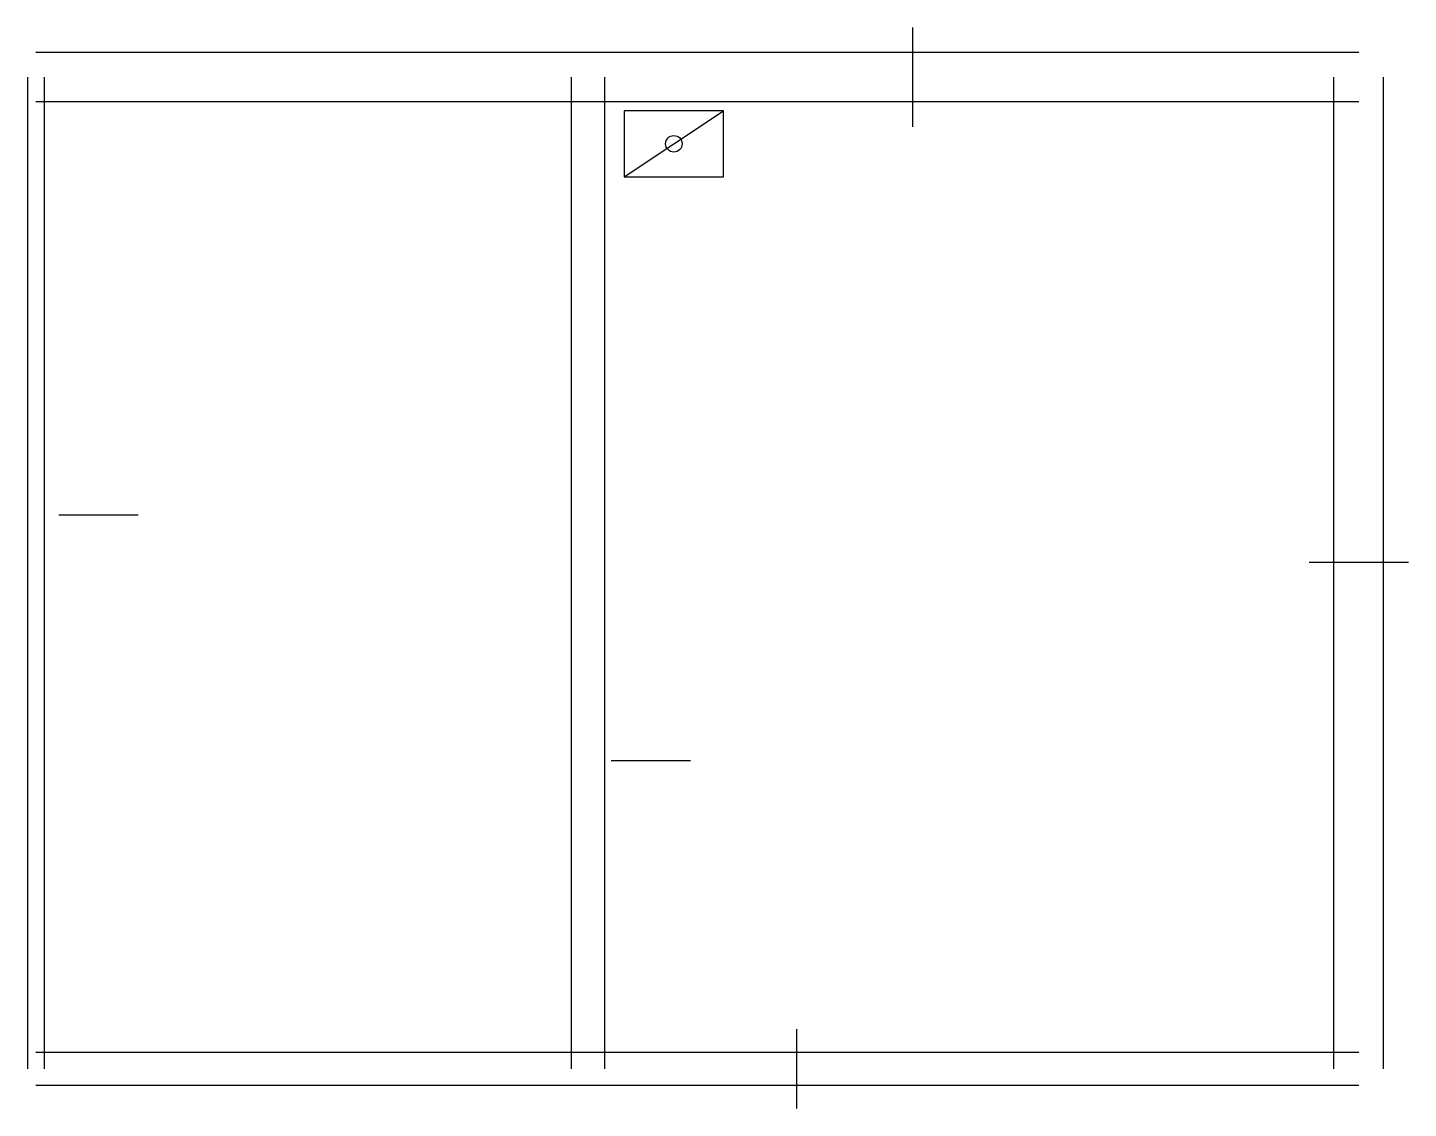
# Model space of a CAD drawing. Header units: millimetres. Extents: x -50 to 8300, y -240 to 6300.
import ezdxf

# ---------------------------------------------------------------- set-up
doc = ezdxf.new("R2010")
doc.units = ezdxf.units.MM
for name, color, linetype in [('FURN', 3, 'Continuous'), ('OPENING', 4, 'Continuous'), ('WALL', 7, 'Continuous')]:
    doc.layers.add(name, color=color, linetype=linetype)

# ---------------------------------------------------------------- blocks, each defined once
blk = doc.blocks.new('NOISE_INNER_57')
at = {"layer": 'FURN'}
blk.add_line((3180.2, 4419.9), (3780.2, 4819.9), dxfattribs=at)
blk.add_lwpolyline([(3180.2, 4419.9), (3780.2, 4419.9), (3780.2, 4819.9), (3180.2, 4819.9), (3180.2, 4419.9)], close=True, dxfattribs=at)
at = {"layer": 'OPENING'}
for p, q in [((-240, 2374.3), (240, 2374.3)), ((3580, 886.6), (3100, 886.6))]:
    blk.add_line(p, q, dxfattribs=at)
blk = doc.blocks.new('NOISE_OUTER_57')
at = {"layer": 'FURN'}
blk.add_circle((3480.2, 4619.9), 50, dxfattribs=at)
blk.add_blockref('NOISE_INNER_57', (0, 0))

msp = doc.modelspace()

# ---------------------------------------------------------------- linework, layer by layer
at = {"layer": 'OPENING'}
for p, q in [((5300.5, 6300), (5300.5, 5700)), ((8300, 3063.6), (7700, 3063.6)), ((4600.9, -240), (4600.9, 240))]:
    msp.add_line(p, q, dxfattribs=at)
at = {"layer": 'WALL'}
for p, q in [((8000, 6150), (0, 6150)), ((3440, 0), (3440, 6000)), ((8000, 5850), (0, 5850)), ((0, 100), (8000, 100)), ((0, -100), (8000, -100))]:
    msp.add_line(p, q, dxfattribs=at)
for points in [[(-50, 6000), (-50, 0)], [(50, 6000), (50, 0)], [(3240, 0), (3240, 6000)], [(7850, 0), (7850, 6000)], [(8150, 0), (8150, 6000)]]:
    msp.add_lwpolyline(points, dxfattribs=at)

# ---------------------------------------------------------------- block references
msp.add_blockref('NOISE_OUTER_57', (378, 977))

doc.saveas('drawing.dxf')
